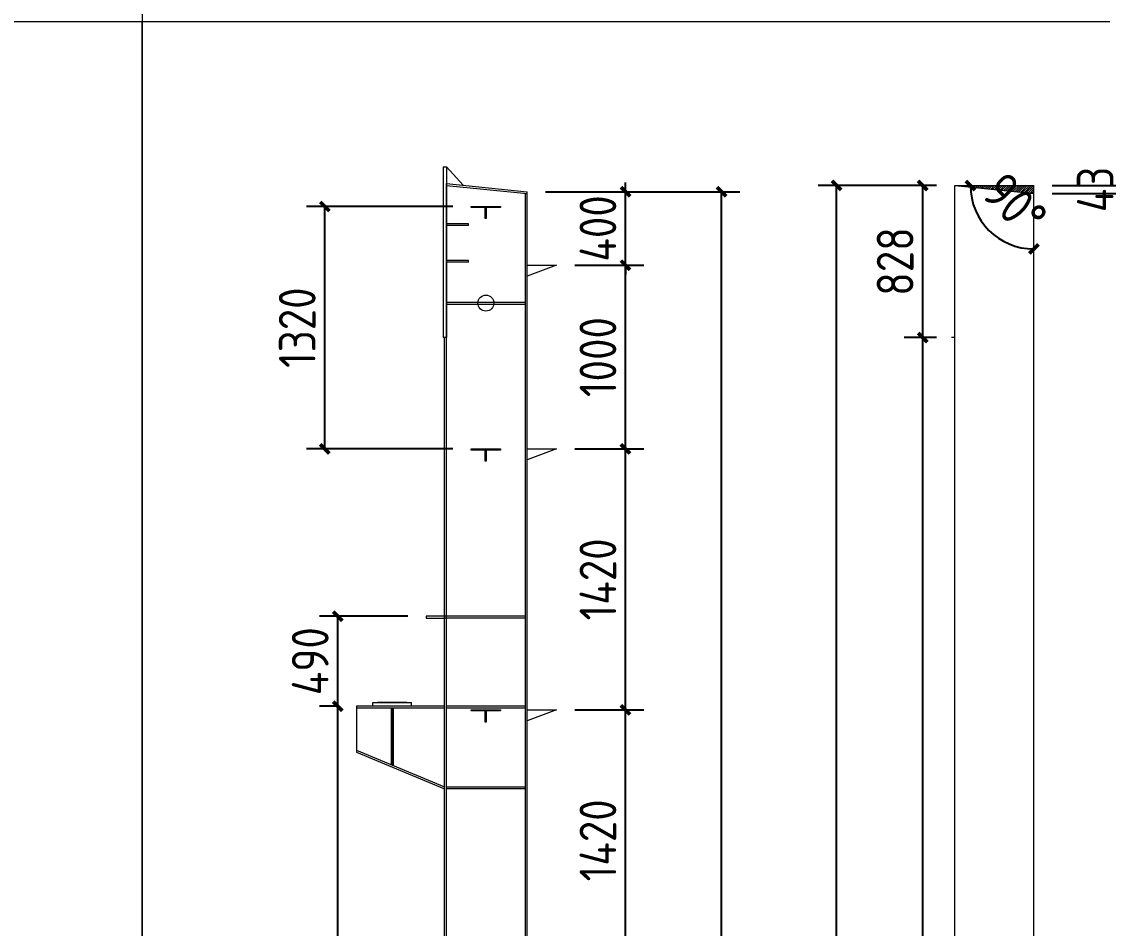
# Model space of a CAD drawing. Extents: x 485428 to 797698, y 56414 to 211814.
# Drawn here: x 671882 to 677767, y 150179 to 155114 of the extents above; entities that cross this region are included whole.
import ezdxf

# ---------------------------------------------------------------- set-up
doc = ezdxf.new("R2010")
doc.units = 0
doc.header["$LTSCALE"] = 1000
doc.header["$MEASUREMENT"] = 0
doc.layers.add('DOTE', color=1, linetype='Continuous')
doc.styles.get("Standard").update_dxf_attribs({"font": 'gbenor.shx', "bigfont": 'gbcbig.shx'})
doc.dimstyles.get("Standard").update_dxf_attribs({"dimscale": 100, "dimtxt": 2, "dimasz": 0.4, "dimexe": 0.5, "dimexo": 1, "dimgap": 0.5, "dimtad": 1, "dimdec": 0, "dimzin": 0, "dimdsep": 46, "dimtxsty": 'Standard', "dimblk": 'ARCHTICK', "dimcen": 0.09, "dimadec": 0, "dimazin": 0, "dimtfac": 1, "dimtdec": 0, "dimtix": 1, "dimtmove": 2, "dimatfit": 3, "dimfxl": 1, "dimtolj": 1, "dimtzin": 0, "dimarcsym": 0})

# ---------------------------------------------------------------- blocks, each defined once
blk = doc.blocks.new('_ArchTick')
at = {"color": 0, "linetype": 'ByBlock', "const_width": 0.4}
blk.add_lwpolyline([(-0.5, -0.5), (0.5, 0.5)], dxfattribs=at)
blk = doc.blocks.new('*D418')
at = {"color": 3, "lineweight": -2}
for p, q in [((674895.2, 151368.5), (675270.1, 151368.5)), ((675170.1, 149948.5), (675170.1, 151368.5)), ((674895.2, 149948.5), (675270.1, 149948.5))]:
    blk.add_line(p, q, dxfattribs=at)
at = {"layer": 'Defpoints', "color": 0}
for p in [(674795.2, 151368.5), (675170.1, 151368.5), (674795.2, 149948.5)]:
    blk.add_point(p, dxfattribs=at)
at = {"color": 3, "lineweight": -2, "xscale": 50, "yscale": 50, "zscale": 50}
for p, rotation in [((675170.1, 151368.5), 90), ((675170.1, 149948.5), 270)]:
    blk.add_blockref('_ArchTick', p, dxfattribs=dict(at, rotation=rotation))
at = {"color": 0, "lineweight": 15, "insert": (675020.1, 150658.5), "char_height": 200, "attachment_point": 5, "rotation": 90}
blk.add_mtext('\\A1;1420', dxfattribs=at)
blk = doc.blocks.new('*D419')
at = {"color": 3, "lineweight": -2}
for p, q in [((674895.2, 152788.5), (675270.1, 152788.5)), ((675170.1, 151368.5), (675170.1, 152788.5)), ((674895.2, 151368.5), (675270.1, 151368.5))]:
    blk.add_line(p, q, dxfattribs=at)
at = {"layer": 'Defpoints', "color": 0}
for p in [(674795.2, 152788.5), (675170.1, 152788.5), (674795.2, 151368.5)]:
    blk.add_point(p, dxfattribs=at)
at = {"color": 3, "lineweight": -2, "xscale": 50, "yscale": 50, "zscale": 50}
for p, rotation in [((675170.1, 152788.5), 90), ((675170.1, 151368.5), 270)]:
    blk.add_blockref('_ArchTick', p, dxfattribs=dict(at, rotation=rotation))
at = {"color": 0, "lineweight": 15, "insert": (675020.1, 152078.5), "char_height": 200, "attachment_point": 5, "rotation": 90}
blk.add_mtext('\\A1;1420', dxfattribs=at)
blk = doc.blocks.new('*D420')
at = {"color": 3, "lineweight": -2}
for p, q in [((673605.2, 151388.5), (673503.6, 151388.5)), ((673603.6, 144188.5), (673603.6, 151388.5)), ((674065.2, 144188.5), (673503.6, 144188.5))]:
    blk.add_line(p, q, dxfattribs=at)
at = {"layer": 'Defpoints', "color": 0}
for p in [(673603.6, 151388.5), (673705.2, 151388.5), (674165.2, 144188.5)]:
    blk.add_point(p, dxfattribs=at)
at = {"color": 3, "lineweight": -2, "xscale": 50, "yscale": 50, "zscale": 50}
for p, rotation in [((673603.6, 151388.5), 90), ((673603.6, 144188.5), 270)]:
    blk.add_blockref('_ArchTick', p, dxfattribs=dict(at, rotation=rotation))
at = {"color": 0, "lineweight": 15, "insert": (673453.6, 147788.5), "char_height": 200, "attachment_point": 5, "rotation": 90}
blk.add_mtext('\\A1;7200', dxfattribs=at)
blk = doc.blocks.new('*D421')
at = {"color": 3, "lineweight": -2}
for p, q in [((673985.2, 151878.5), (673503.6, 151878.5)), ((673603.6, 151388.5), (673603.6, 151878.5)), ((673605.2, 151388.5), (673503.6, 151388.5))]:
    blk.add_line(p, q, dxfattribs=at)
at = {"layer": 'Defpoints', "color": 0}
for p in [(673603.6, 151878.5), (674085.2, 151878.5), (673705.2, 151388.5)]:
    blk.add_point(p, dxfattribs=at)
at = {"color": 3, "lineweight": -2, "xscale": 50, "yscale": 50, "zscale": 50}
for p, rotation in [((673603.6, 151878.5), 90), ((673603.6, 151388.5), 270)]:
    blk.add_blockref('_ArchTick', p, dxfattribs=dict(at, rotation=rotation))
at = {"color": 0, "lineweight": 15, "insert": (673453.6, 151633.5), "char_height": 200, "attachment_point": 5, "rotation": 90}
blk.add_mtext('\\A1;490', dxfattribs=at)
blk = doc.blocks.new('*D422')
at = {"color": 3, "lineweight": -2}
for p, q in [((674735.2, 154188.5), (675792.9, 154188.5)), ((675692.9, 144188.5), (675692.9, 154188.5)), ((674755.2, 144188.5), (675792.9, 144188.5))]:
    blk.add_line(p, q, dxfattribs=at)
at = {"layer": 'Defpoints', "color": 0}
for p in [(674635.2, 154188.5), (675692.9, 154188.5), (674655.2, 144188.5)]:
    blk.add_point(p, dxfattribs=at)
at = {"color": 3, "lineweight": -2, "xscale": 50, "yscale": 50, "zscale": 50}
for p, rotation in [((675692.9, 154188.5), 90), ((675692.9, 144188.5), 270)]:
    blk.add_blockref('_ArchTick', p, dxfattribs=dict(at, rotation=rotation))
at = {"color": 0, "lineweight": 15, "insert": (675542.9, 149188.5), "char_height": 200, "attachment_point": 5, "rotation": 90}
blk.add_mtext('\\A1;10000', dxfattribs=at)
blk = doc.blocks.new('*D425')
at = {"color": 3, "lineweight": -2}
for p, q in [((676863.7, 153394.5), (676688.3, 153394.5)), ((676788.3, 144208.5), (676788.3, 153394.5)), ((676863.7, 144208.5), (676688.3, 144208.5))]:
    blk.add_line(p, q, dxfattribs=at)
at = {"layer": 'Defpoints', "color": 0}
for p in [(676788.3, 153394.5), (676963.7, 153394.5), (676963.7, 144208.5)]:
    blk.add_point(p, dxfattribs=at)
at = {"color": 3, "lineweight": -2, "xscale": 50, "yscale": 50, "zscale": 50}
for p, rotation in [((676788.3, 153394.5), 90), ((676788.3, 144208.5), 270)]:
    blk.add_blockref('_ArchTick', p, dxfattribs=dict(at, rotation=rotation))
at = {"color": 0, "lineweight": 15, "insert": (676631.7, 148801.5), "char_height": 200, "attachment_point": 5, "rotation": 90}
blk.add_mtext('\\A1;内翼板 9186', dxfattribs=at)
blk = doc.blocks.new('*D426')
at = {"color": 3, "lineweight": -2}
for p, q in [((676863.7, 154222.4), (676688.3, 154222.4)), ((676788.3, 153394.5), (676788.3, 154222.4)), ((676863.7, 153394.5), (676688.3, 153394.5))]:
    blk.add_line(p, q, dxfattribs=at)
at = {"layer": 'Defpoints', "color": 0}
for p in [(676788.3, 154222.4), (676963.7, 154222.4), (676963.7, 153394.5)]:
    blk.add_point(p, dxfattribs=at)
at = {"color": 3, "lineweight": -2, "xscale": 50, "yscale": 50, "zscale": 50}
for p, rotation in [((676788.3, 154222.4), 90), ((676788.3, 153394.5), 270)]:
    blk.add_blockref('_ArchTick', p, dxfattribs=dict(at, rotation=rotation))
at = {"color": 0, "lineweight": 15, "insert": (676638.3, 153808.5), "char_height": 200, "attachment_point": 5, "rotation": 90}
blk.add_mtext('\\A1;828', dxfattribs=at)
blk = doc.blocks.new('*D427')
at = {"color": 3, "lineweight": -2}
for p, q in [((677493.7, 154179.4), (677977.9, 154179.4)), ((677877.9, 144208.5), (677877.9, 154179.4)), ((677493.7, 144208.5), (677977.9, 144208.5))]:
    blk.add_line(p, q, dxfattribs=at)
at = {"layer": 'Defpoints', "color": 0}
for p in [(677393.7, 154179.4), (677877.9, 154179.4), (677393.7, 144208.5)]:
    blk.add_point(p, dxfattribs=at)
at = {"color": 3, "lineweight": -2, "xscale": 50, "yscale": 50, "zscale": 50}
for p, rotation in [((677877.9, 154179.4), 90), ((677877.9, 144208.5), 270)]:
    blk.add_blockref('_ArchTick', p, dxfattribs=dict(at, rotation=rotation))
at = {"color": 0, "lineweight": 15, "insert": (677721.3, 149194), "char_height": 200, "attachment_point": 5, "rotation": 90}
blk.add_mtext('\\A1;外翼板 9971', dxfattribs=at)
blk = doc.blocks.new('*D428')
at = {"color": 3, "lineweight": -2}
for p, q in [((677877.9, 154222.4), (677877.9, 154272.4)), ((677493.7, 154222.4), (677977.9, 154222.4)), ((677493.7, 154179.4), (677977.9, 154179.4)), ((677877.9, 154179.4), (677877.9, 154222.4)), ((677877.9, 154179.4), (677877.9, 154129.4))]:
    blk.add_line(p, q, dxfattribs=at)
at = {"layer": 'Defpoints', "color": 0}
for p in [(677393.7, 154222.4), (677393.7, 154179.4), (677877.9, 154222.4)]:
    blk.add_point(p, dxfattribs=at)
at = {"color": 3, "lineweight": -2, "xscale": 50, "yscale": 50, "zscale": 50}
for p, rotation in [((677877.9, 154222.4), 270), ((677877.9, 154179.4), 90)]:
    blk.add_blockref('_ArchTick', p, dxfattribs=dict(at, rotation=rotation))
at = {"color": 0, "lineweight": 15, "insert": (677727.9, 154200.9), "char_height": 200, "attachment_point": 5, "rotation": 90}
blk.add_mtext('\\A1;43', dxfattribs=at)
blk = doc.blocks.new('*D429')
at = {"color": 3, "lineweight": -2}
for p, q in [((676863.7, 154222.4), (676219.7, 154222.4)), ((676319.7, 144208.5), (676319.7, 154222.4)), ((676863.7, 144208.5), (676219.7, 144208.5))]:
    blk.add_line(p, q, dxfattribs=at)
at = {"layer": 'Defpoints', "color": 0}
for p in [(676319.7, 154222.4), (676963.7, 154222.4), (676963.7, 144208.5)]:
    blk.add_point(p, dxfattribs=at)
at = {"color": 3, "lineweight": -2, "xscale": 50, "yscale": 50, "zscale": 50}
for p, rotation in [((676319.7, 154222.4), 90), ((676319.7, 144208.5), 270)]:
    blk.add_blockref('_ArchTick', p, dxfattribs=dict(at, rotation=rotation))
at = {"color": 0, "lineweight": 15, "insert": (676163, 149215.5), "char_height": 200, "attachment_point": 5, "rotation": 90}
blk.add_mtext('\\A1;腹板 10014', dxfattribs=at)
blk = doc.blocks.new('*D992')
at = {"color": 0, "lineweight": -2}
blk.add_arc((677393.7, 154222.4), 345.6, 180, 270, dxfattribs=at)
at = {"layer": 'Defpoints', "color": 0}
for p in [(676963.7, 154222.4), (677393.7, 154222.4), (677393.7, 154179.4), (677094.4, 154049.6), (677393.7, 144208.5)]:
    blk.add_point(p, dxfattribs=at)
at = {"color": 0, "lineweight": -2, "xscale": 50, "yscale": 50, "zscale": 50}
for p, rotation in [((677048.1, 154222.4), 89.99999999998869), ((677393.7, 153876.8), 359.9999999999992)]:
    blk.add_blockref('_ArchTick', p, dxfattribs=dict(at, rotation=rotation))
at = {"color": 0, "lineweight": 15, "insert": (677290.7, 154119.5), "char_height": 200, "attachment_point": 5, "rotation": 315}
blk.add_mtext('\\A1;90°', dxfattribs=at)
blk = doc.blocks.new('*D3283')
at = {"color": 3, "lineweight": -2}
for p, q in [((674895.2, 153788.5), (675270.1, 153788.5)), ((675170.1, 152788.5), (675170.1, 153788.5)), ((674895.2, 152788.5), (675270.1, 152788.5))]:
    blk.add_line(p, q, dxfattribs=at)
at = {"layer": 'Defpoints', "color": 0}
for p in [(674795.2, 153788.5), (675170.1, 153788.5), (674795.2, 152788.5)]:
    blk.add_point(p, dxfattribs=at)
at = {"color": 3, "lineweight": -2, "xscale": 50, "yscale": 50, "zscale": 50}
for p, rotation in [((675170.1, 153788.5), 90), ((675170.1, 152788.5), 270)]:
    blk.add_blockref('_ArchTick', p, dxfattribs=dict(at, rotation=rotation))
at = {"color": 0, "lineweight": 15, "insert": (675020.1, 153288.5), "char_height": 200, "attachment_point": 5, "rotation": 90}
blk.add_mtext('\\A1;1000', dxfattribs=at)
blk = doc.blocks.new('*D3297')
at = {"color": 3, "lineweight": -2}
for p, q in [((675170.1, 154188.5), (675170.1, 154238.5)), ((674735.2, 154188.5), (675270.1, 154188.5)), ((675170.1, 153788.5), (675170.1, 154188.5)), ((674895.2, 153788.5), (675270.1, 153788.5)), ((675170.1, 153788.5), (675170.1, 153738.5))]:
    blk.add_line(p, q, dxfattribs=at)
at = {"layer": 'Defpoints', "color": 0}
for p in [(674635.2, 154188.5), (675170.1, 154188.5), (674795.2, 153788.5)]:
    blk.add_point(p, dxfattribs=at)
at = {"color": 3, "lineweight": -2, "xscale": 50, "yscale": 50, "zscale": 50}
for p, rotation in [((675170.1, 154188.5), 270), ((675170.1, 153788.5), 90)]:
    blk.add_blockref('_ArchTick', p, dxfattribs=dict(at, rotation=rotation))
at = {"color": 0, "lineweight": 15, "insert": (675020.1, 153988.5), "char_height": 200, "attachment_point": 5, "rotation": 90}
blk.add_mtext('\\A1;400', dxfattribs=at)
blk = doc.blocks.new('*D3355')
at = {"color": 3, "lineweight": -2}
for p, q in [((674229.4, 154108.5), (673433, 154108.5)), ((673533, 152788.5), (673533, 154108.5)), ((674229.4, 152788.5), (673433, 152788.5))]:
    blk.add_line(p, q, dxfattribs=at)
at = {"layer": 'Defpoints', "color": 0}
for p in [(673533, 154108.5), (674329.4, 154108.5), (674329.4, 152788.5)]:
    blk.add_point(p, dxfattribs=at)
at = {"color": 3, "lineweight": -2, "xscale": 50, "yscale": 50, "zscale": 50}
for p, rotation in [((673533, 154108.5), 90), ((673533, 152788.5), 270)]:
    blk.add_blockref('_ArchTick', p, dxfattribs=dict(at, rotation=rotation))
at = {"color": 0, "lineweight": 15, "insert": (673383, 153448.5), "char_height": 200, "attachment_point": 5, "rotation": 90}
blk.add_mtext('\\A1;1320', dxfattribs=at)

msp = doc.modelspace()

# ---------------------------------------------------------------- hatches: boundary and pattern name
at = {"lineweight": 15}
h = msp.add_hatch(dxfattribs=at)
h.set_pattern_fill('ANSI31', color=2, scale=5, style=0)
h.set_pattern_definition([(45, (-1176.461, 1381.121), (-5.61266008, 5.61266008), [])])
h.paths.add_polyline_path([(677393.7, 154179.4), (677393.7, 154222.4), (676963.7, 154222.4)])

# ---------------------------------------------------------------- linework, layer by layer
at = {"color": 2, "lineweight": 15}
for p, q in [((674177.2, 154324.5), (674195.2, 154324.5)), ((674177.2, 154324.5), (674177.2, 153394.5)), ((674195.2, 154324.5), (674195.2, 153394.5)), ((674195.2, 154324.5), (674286.8, 154223.3)), ((674195.2, 154232.5), (674635.2, 154188.5)), ((674195.2, 154222.4), (674635.2, 154178.4)), ((676963.7, 154222.4), (677393.7, 154179.4)), ((676963.7, 153394.5), (676963.7, 154222.4)), ((676963.7, 154222.4), (677393.7, 154222.4)), ((677393.7, 154179.4), (677393.7, 154222.4)), ((674329.4, 154102.5), (674329.4, 154108.5)), ((674329.4, 154108.5), (674409.4, 154108.5)), ((674489.4, 154102.5), (674329.4, 154102.5)), ((674406.4, 154042.5), (674406.4, 154102.5)), ((674406.4, 154102.5), (674412.4, 154102.5)), ((674409.4, 154108.5), (674489.4, 154108.5)), ((674409.4, 154108.5), (674489.4, 154108.5)), ((674412.4, 154102.5), (674412.4, 154042.5)), ((674489.4, 154108.5), (674489.4, 154102.5)), ((674315.2, 154014.5), (674195.2, 154014.5)), ((674315.2, 154004.5), (674195.2, 154004.5)), ((674315.2, 154004.5), (674315.2, 154014.5)), ((674409.4, 154042.5), (674406.4, 154042.5)), ((674412.4, 154042.5), (674409.4, 154042.5)), ((674315.2, 153814.5), (674195.2, 153814.5)), ((674315.2, 153804.5), (674195.2, 153804.5)), ((674315.2, 153804.5), (674315.2, 153814.5)), ((674635.2, 153788.5), (674795.2, 153788.5)), ((674795.2, 153788.5), (674635.2, 153728.5)), ((674195.2, 153587.2), (674625.2, 153587.2)), ((674195.2, 153577.2), (674625.2, 153577.2)), ((674195.2, 153394.5), (674177.2, 153394.5)), ((676963.7, 153394.5), (676945.7, 153394.5)), ((674329.4, 152782.5), (674329.4, 152788.5)), ((674329.4, 152788.5), (674409.4, 152788.5)), ((674489.4, 152782.5), (674329.4, 152782.5)), ((674406.4, 152722.5), (674406.4, 152782.5)), ((674406.4, 152782.5), (674412.4, 152782.5)), ((674409.4, 152788.5), (674489.4, 152788.5)), ((674412.4, 152782.5), (674412.4, 152722.5)), ((674489.4, 152788.5), (674489.4, 152782.5)), ((674635.2, 152788.5), (674795.2, 152788.5)), ((674635.2, 152788.5), (674795.2, 152788.5)), ((674795.2, 152788.5), (674635.2, 152728.5)), ((674409.4, 152722.5), (674406.4, 152722.5)), ((674412.4, 152722.5), (674409.4, 152722.5)), ((674329.4, 151362.5), (674329.4, 151368.5)), ((674329.4, 151368.5), (674409.4, 151368.5)), ((674489.4, 151362.5), (674329.4, 151362.5)), ((674406.4, 151302.5), (674406.4, 151362.5)), ((674406.4, 151362.5), (674412.4, 151362.5)), ((674409.4, 151368.5), (674489.4, 151368.5)), ((674412.4, 151362.5), (674412.4, 151302.5)), ((674489.4, 151368.5), (674489.4, 151362.5)), ((674635.2, 151368.5), (674795.2, 151368.5)), ((674635.2, 151368.5), (674795.2, 151368.5)), ((674795.2, 151368.5), (674635.2, 151308.5)), ((674409.4, 151302.5), (674406.4, 151302.5)), ((674412.4, 151302.5), (674409.4, 151302.5))]:
    msp.add_line(p, q, dxfattribs=at)
at = {"lineweight": 15}
for p, q in [((674185.2, 151878.5), (674085.2, 151878.5)), ((674085.2, 151878.5), (674085.2, 151868.5)), ((674085.2, 151868.5), (674185.2, 151868.5)), ((674625.2, 151878.5), (674185.2, 151878.5)), ((674625.2, 151868.5), (674185.2, 151868.5)), ((673795.2, 151408.5), (674005.2, 151408.5)), ((673795.2, 151388.5), (673795.2, 151408.5)), ((673980.2, 151408.5), (673820.2, 151408.5)), ((674005.2, 151388.5), (674005.2, 151408.5)), ((674185.2, 151388.5), (673705.2, 151388.5)), ((673705.2, 151388.5), (673705.2, 151138.5)), ((674185.2, 151378.5), (673705.2, 151378.5)), ((673900.2, 151388.5), (673755.2, 151388.5)), ((673900.2, 151388.5), (673795.2, 151388.5)), ((673895.2, 151378.5), (673895.2, 151070.2)), ((674045.2, 151388.5), (673900.2, 151388.5)), ((673905.2, 151378.5), (673905.2, 151066)), ((674625.2, 151388.5), (674195.2, 151388.5)), ((674625.2, 151378.5), (674195.2, 151378.5)), ((673705.2, 151149.3), (674185.2, 150949.3)), ((673705.2, 151138.5), (674185.2, 150938.5)), ((674625.2, 150948.5), (674195.2, 150948.5)), ((674625.2, 150938.5), (674195.2, 150938.5))]:
    msp.add_line(p, q, dxfattribs=at)
at = {"color": 1, "lineweight": 15}
msp.add_line((673900.2, 151378.5), (673900.2, 151068.1), dxfattribs=at)
at = {"lineweight": 15}
for points in [[(672538.1, 155114.2), (683038.1, 155114.2), (683038.1, 158264.2), (672538.1, 158264.2)], [(619078.1, 155114.2), (672538.1, 155114.2), (672538.1, 117314.2), (619078.1, 117314.2)], [(672538.1, 155114.2), (683038.1, 155114.2), (683038.1, 140264.2), (672538.1, 140264.2)]]:
    msp.add_lwpolyline(points, close=True, dxfattribs=at)
msp.add_circle((674410.2, 153582.3), 43.4, dxfattribs=at)
at = {"layer": 'DOTE', "color": 0, "lineweight": 15}
for p, q in [((674195.2, 144208.5), (674195.2, 154232.5)), ((674625.2, 144208.5), (674625.2, 154179.4)), ((674635.2, 144208.5), (674635.2, 154188.5)), ((677393.7, 144208.5), (677393.7, 154179.4)), ((674185.2, 144208.5), (674185.2, 153394.5)), ((676963.7, 144208.5), (676963.7, 153394.5))]:
    msp.add_line(p, q, dxfattribs=at)

# ---------------------------------------------------------------- dimensions: what is measured, and where the dimension line sits
at = {"color": 1, "lineweight": 15}
dim = msp.add_angular_dim_2l(base=(677094.4, 154049.6), line1=((677393.7, 144208.5), (677393.7, 154179.4)), line2=((676963.7, 154222.4), (677393.7, 154222.4)), dimstyle='Standard', override={"dimtxt": 2, "dimasz": 0.5, "dimgap": 1}, dxfattribs=at)
dim.commit()
dim.dimension.update_dxf_attribs({"geometry": '*D992', "text_midpoint": (677290.7, 154119.5)})
at = {"lineweight": 15}
for base, p1, p2, picture, middle in [((677877.9, 154222.4), (677393.7, 154179.4), (677393.7, 154222.4), '*D428', (677727.9, 154200.9)), ((675170.1, 154188.5), (674795.2, 153788.5), (674635.2, 154188.5), '*D3297', (675020.1, 153988.5)), ((676788.3, 154222.4), (676963.7, 153394.5), (676963.7, 154222.4), '*D426', (676638.3, 153808.5)), ((675692.9, 154188.5), (674655.2, 144188.5), (674635.2, 154188.5), '*D422', (675542.9, 149188.5)), ((673533, 154108.5), (674329.4, 152788.5), (674329.4, 154108.5), '*D3355', (673383, 153448.5)), ((675170.1, 153788.5), (674795.2, 152788.5), (674795.2, 153788.5), '*D3283', (675020.1, 153288.5)), ((675170.1, 152788.5), (674795.2, 151368.5), (674795.2, 152788.5), '*D419', (675020.1, 152078.5)), ((673603.6, 151878.5), (673705.2, 151388.5), (674085.2, 151878.5), '*D421', (673453.6, 151633.5)), ((673603.6, 151388.5), (674165.2, 144188.5), (673705.2, 151388.5), '*D420', (673453.6, 147788.5)), ((675170.1, 151368.5), (674795.2, 149948.5), (674795.2, 151368.5), '*D418', (675020.1, 150658.5))]:
    dim = msp.add_linear_dim(base=base, p1=p1, p2=p2, angle=90, dimstyle='Standard', override={"dimtxt": 2, "dimasz": 0.5, "dimexe": 1, "dimexo": 1, "dimclrd": 3, "dimclre": 3}, dxfattribs=at)
    dim.commit()
    dim.dimension.update_dxf_attribs({"geometry": picture, "text_midpoint": middle})
for base, p1, p2, text, picture, middle in [((676319.7, 154222.4), (676963.7, 144208.5), (676963.7, 154222.4), '腹板 10014', '*D429', (676163, 149215.5)), ((677877.9, 154179.4), (677393.7, 144208.5), (677393.7, 154179.4), '外翼板 9971', '*D427', (677721.3, 149194)), ((676788.3, 153394.5), (676963.7, 144208.5), (676963.7, 153394.5), '内翼板 9186', '*D425', (676631.7, 148801.5))]:
    dim = msp.add_linear_dim(base=base, p1=p1, p2=p2, angle=90, text=text, dimstyle='Standard', override={"dimtxt": 2, "dimasz": 0.5, "dimexe": 1, "dimexo": 1, "dimclrd": 3, "dimclre": 3}, dxfattribs=at)
    dim.commit()
    dim.dimension.update_dxf_attribs({"geometry": picture, "text_midpoint": middle})

doc.saveas('drawing.dxf')
